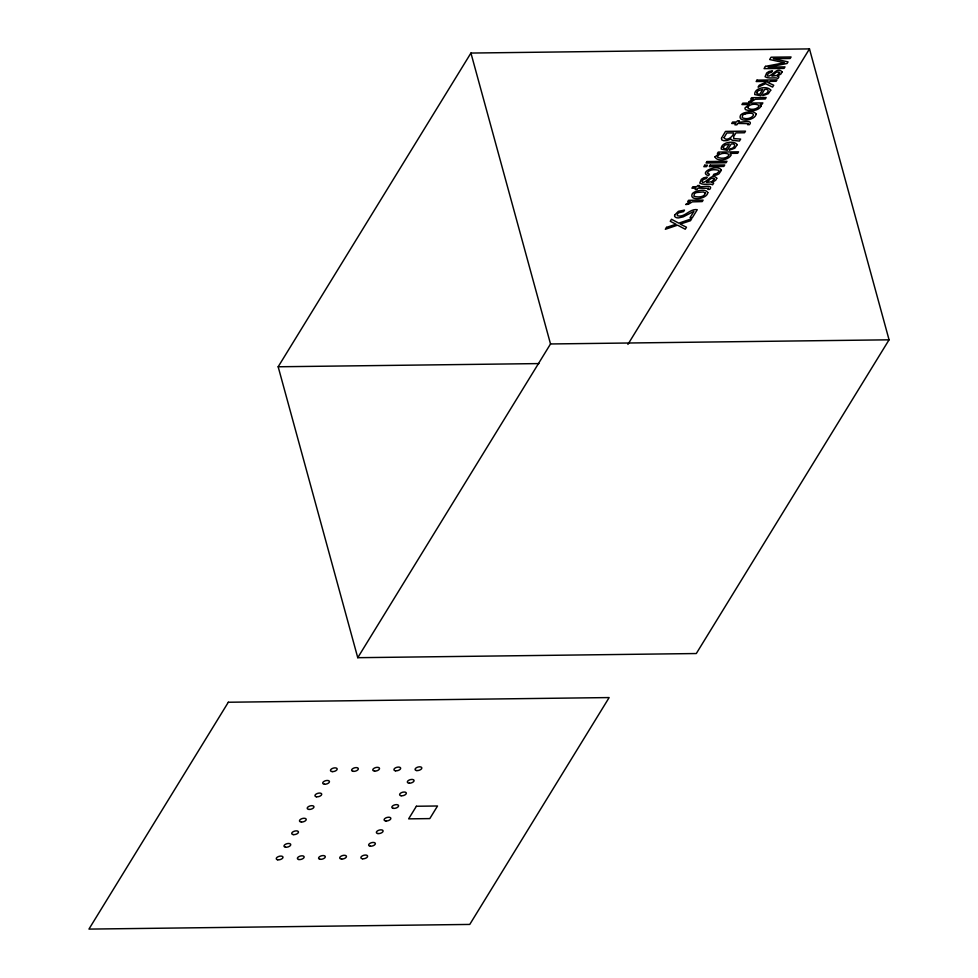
<?xml version="1.0" encoding="UTF-8"?>
<svg xmlns="http://www.w3.org/2000/svg" width="978" height="978" viewBox="0 0 978 978"><rect width="100%" height="100%" fill="white"/><g stroke="black" fill="none" stroke-linecap="round" stroke-linejoin="round"><path stroke-width="1.47" d="M278.168 366.774L470.931 53.056L809.478 48.9L889.063 339.818L696.299 653.536L357.752 657.693L278.168 366.774L538.939 363.584M357.752 657.693L550.516 343.963L470.931 53.056M627.913 344.403L809.478 48.9M745.028 113.925C760.896 110.294 750.896 122.054 742.155 117.641L742.595 115.27A3.655 1.809 -15.3 0 1 745.028 113.925M550.516 343.963L889.063 339.818M747.485 107.433C749.478 110.612 757.351 109.658 759.124 106.003L759.05 105.404C755.737 103.448 749.661 103.839 747.485 107.433M723.133 147.103L723.965 148.436L726.263 148.815L729.233 143.986L724.93 145.123L723.133 147.103M756.642 92.568L757.473 93.9L759.772 94.291L762.73 89.45L758.439 90.587L756.642 92.568M705.456 193.167C704.16 197.58 697.448 197.422 693.891 196.211L694.331 193.84A3.655 1.809 -15.3 0 1 696.752 192.495L703.304 191.957L705.456 193.167M714.967 156.908C717.339 162.165 728.72 160.013 731.189 154.976L730.236 153.387L737.693 153.289L738.586 151.822L718.243 152.079L717.363 153.497L719.295 153.473L714.967 156.908M721.385 170.258L719.001 173.766A5.477 2.702 -15.3 0 1 715.872 175.111L713.096 175.563L713.977 174.145L716.984 173.375L719.05 171.37A3.289 1.626 -15.3 0 0 718.365 170.209C714.832 169.426 709.001 169.084 707.265 173.045L709.441 174.206L708.573 175.624C697.62 172.703 718.194 163.363 721.385 170.258M724.05 137.666C726.202 141.908 733.414 136.578 733.683 132.898L726.837 132.984L724.05 137.666M737.241 144.658L734.747 148.265L729.295 150.147L730.175 148.717C734.05 149.096 737.424 142.971 731.202 143.925L727.29 150.294L721.226 149.108C720.407 142.458 733.793 139.866 737.241 144.658M770.75 90.123L768.256 93.729L762.803 95.624L763.684 94.181C767.559 94.56 770.933 88.436 764.71 89.389L760.786 95.771L754.735 94.573C753.916 87.922 767.302 85.33 770.75 90.123M707.815 192.532C707.412 199.194 688.39 201.688 692.351 193.632A6.589 3.252 -15.3 0 1 695.688 191.517C699.319 190.514 705.407 188.73 707.815 192.532M756.092 113.974C755.688 120.624 736.666 123.118 740.627 115.062A6.589 3.252 -15.3 0 1 743.965 112.947C747.595 111.944 753.683 110.172 756.092 113.974M721.507 138.155L721.715 139.878L723.561 140.685L726.788 140.649L730.908 139.035L732.363 140.331L739.429 141.052L740.652 139.072L733.769 138.607L733.683 136.541L735.945 132.861L744.527 132.763L745.517 131.15L725.493 131.394L721.507 138.155M716.788 178.204L715.651 180.27L712.07 182.458L713.671 183.131L712.632 184.781C710.37 183.106 703.488 185.612 699.771 183.045L701.348 179.316L703.708 177.776L707.204 177.128L706.36 178.497L703.268 179.524L702.008 181.37L702.534 182.409C707.204 182.678 711.996 172.397 716.788 178.204M782.094 71.907L780.957 73.961L777.388 76.162L778.977 76.822L777.938 78.484C775.676 76.81 768.794 79.316 765.077 76.736L766.654 73.02L769.014 71.467L772.51 70.832L771.679 72.201L768.586 73.228L767.327 75.074L767.84 76.113C772.522 76.382 777.314 66.101 782.094 71.907M674.637 215.062L674.649 216.505L675.798 217.422A6.443 3.191 -15.3 0 0 678.585 217.898L683.194 216.859L693.94 211.346L690.04 217.703L692.351 217.666L697.265 209.683C689.612 208.424 684.673 218.021 677.351 215.698L677.351 214.096L678.61 212.813L683.573 211.615L684.49 210.123L678.402 211.321L674.637 215.062M708.365 188.314L707.803 189.402L709.747 189.377C714.221 183.901 700.627 187.593 698.915 186.664L699.637 185.49L697.632 185.514L696.911 186.688L692.827 186.737L691.923 188.216L695.994 188.167L695.15 189.549L697.143 189.524L697.999 188.143L708.365 188.314M748.121 123.619L747.559 124.695L749.49 124.671C753.977 119.206 740.383 122.886 738.659 121.957L739.392 120.783L737.388 120.807L736.654 121.981L732.583 122.042L731.678 123.509L735.749 123.46L734.894 124.854L736.899 124.829L737.754 123.436L748.121 123.619M714.331 179.072L711.703 181.712L706.629 182.446L710.884 178.534L713.671 178.24L714.331 179.072M779.649 72.775L777.021 75.404L771.935 76.15L776.202 72.238L778.989 71.944L779.649 72.775M688.365 204.268L685.676 204.536L690.211 201.664L687.681 201.688L688.536 200.307L703.133 200.123L702.241 201.59L692.29 201.859L688.365 204.268M751.41 101.663L748.72 101.932L753.256 99.059L750.725 99.084L751.581 97.702L766.177 97.519L765.285 98.986L755.334 99.255L751.41 101.663M761.312 105.881C758.549 111.015 750.639 111.565 745.688 109.707A6.027 2.971 -15.3 0 1 745.065 107.873L749.172 104.487L741.911 104.573L742.779 103.155L762.877 102.898L762.045 104.255L760.175 104.279L761.312 105.881M717.644 155.844L717.461 157.103C720.786 158.949 727.009 158.717 729.075 155.013L729.013 154.438C725.786 152.47 720.334 153.045 717.644 155.844M228.326 702.241L88.937 929.1L469.758 924.43L609.147 697.571L228.326 702.241M666.531 227.361L665.346 229.28L677.571 225.16L685.248 229.231L686.483 227.226L680.223 224.109L690.492 220.71L691.69 218.754L678.805 223.155L671.495 219.268L670.26 221.297L676.042 224.243L666.531 227.361M704.722 165.196L703.805 166.688L706.593 166.651L707.497 165.172L704.722 165.196M706.972 161.553L706.067 163.008L726.092 162.764L726.996 161.297L706.972 161.553M756.996 80.135L756.128 81.529L767.754 81.394L759.246 85.22L758.097 87.091L765.615 83.692L772.583 87.091L773.732 85.233L768.036 82.604L770.676 81.357L776.153 81.284L777.021 79.878L756.996 80.135M765.456 66.357L764.05 68.643L784.075 68.399L785.016 66.871L768.109 67.103L787.082 63.497L788.072 61.895L773.28 58.68L790.151 58.509L791.092 56.968L771.067 57.213L769.649 59.524L784.478 62.751L765.456 66.357M710.211 165.135L709.307 166.627L723.83 166.443L724.747 164.952L710.211 165.135M416.384 806.251L408.633 818.855L429.794 818.598L437.533 805.994L416.384 806.251M332.3 771.618A3.472 1.711 -15.3 0 0 337.202 768.965A3.472 1.711 -15.3 0 0 331.994 768.635A3.472 1.711 -15.3 0 0 332.3 771.618M324.488 784.222A3.472 1.711 -15.3 0 0 329.464 781.605A3.472 1.711 -15.3 0 0 324.317 781.202A3.472 1.711 -15.3 0 0 324.488 784.222M316.407 796.789A3.472 1.711 -15.3 0 0 321.713 794.417A3.472 1.711 -15.3 0 0 316.921 793.635A3.472 1.711 -15.3 0 0 316.407 796.789M308.987 809.429A3.472 1.711 -15.3 0 0 313.975 806.813A3.472 1.711 -15.3 0 0 308.828 806.41A3.472 1.711 -15.3 0 0 308.987 809.429M301.481 822.046A3.472 1.711 -15.3 0 0 306.224 819.295A3.472 1.711 -15.3 0 0 300.882 819.124A3.472 1.711 -15.3 0 0 301.481 822.046M293.278 834.613A3.472 1.711 -15.3 0 0 298.486 832.156A3.472 1.711 -15.3 0 0 293.571 831.496A3.472 1.711 -15.3 0 0 293.278 834.613M285.503 847.205A3.472 1.711 -15.3 0 0 290.747 844.784A3.472 1.711 -15.3 0 0 285.857 844.087A3.472 1.711 -15.3 0 0 285.503 847.205M277.679 859.796A3.472 1.711 -15.3 0 0 282.997 857.437A3.472 1.711 -15.3 0 0 278.204 856.655A3.472 1.711 -15.3 0 0 277.679 859.796M416.799 770.578A3.472 1.711 -15.3 0 0 421.836 767.999A3.472 1.711 -15.3 0 0 416.738 767.534A3.472 1.711 -15.3 0 0 416.799 770.578M409.427 783.195A3.472 1.711 -15.3 0 0 414.061 780.395A3.472 1.711 -15.3 0 0 408.645 780.334A3.472 1.711 -15.3 0 0 409.427 783.195M401.176 795.762A3.472 1.711 -15.3 0 0 406.347 793.28A3.472 1.711 -15.3 0 0 401.383 792.681A3.472 1.711 -15.3 0 0 401.176 795.762M393.388 808.366A3.472 1.711 -15.3 0 0 398.596 805.921A3.472 1.711 -15.3 0 0 393.694 805.249A3.472 1.711 -15.3 0 0 393.388 808.366M386.004 820.994A3.472 1.711 -15.3 0 0 390.858 818.305A3.472 1.711 -15.3 0 0 385.589 818.036A3.472 1.711 -15.3 0 0 386.004 820.994M377.936 833.574A3.472 1.711 -15.3 0 0 383.119 831.104A3.472 1.711 -15.3 0 0 378.168 830.481A3.472 1.711 -15.3 0 0 377.936 833.574M370.405 846.202A3.472 1.711 -15.3 0 0 375.369 843.574A3.472 1.711 -15.3 0 0 370.21 843.195A3.472 1.711 -15.3 0 0 370.405 846.202M362.642 858.806A3.472 1.711 -15.3 0 0 367.63 856.19A3.472 1.711 -15.3 0 0 362.483 855.787A3.472 1.711 -15.3 0 0 362.642 858.806M353.058 771.324A3.472 1.711 -15.3 0 0 358.351 768.94A3.472 1.711 -15.3 0 0 353.547 768.182A3.472 1.711 -15.3 0 0 353.058 771.324M374.611 771.104A3.472 1.711 -15.3 0 0 379.525 768.439A3.472 1.711 -15.3 0 0 374.305 768.121A3.472 1.711 -15.3 0 0 374.611 771.104M395.491 770.811A3.472 1.711 -15.3 0 0 400.674 768.353A3.472 1.711 -15.3 0 0 395.735 767.718A3.472 1.711 -15.3 0 0 395.491 770.811M341.689 859.075A3.472 1.711 -15.3 0 0 346.456 856.337A3.472 1.711 -15.3 0 0 341.139 856.141A3.472 1.711 -15.3 0 0 341.689 859.075M319.989 859.283A3.472 1.711 -15.3 0 0 325.307 856.924A3.472 1.711 -15.3 0 0 320.515 856.141A3.472 1.711 -15.3 0 0 319.989 859.283M298.779 859.528A3.472 1.711 -15.3 0 0 304.146 857.217A3.472 1.711 -15.3 0 0 299.427 856.361A3.472 1.711 -15.3 0 0 298.779 859.528"/></g></svg>
